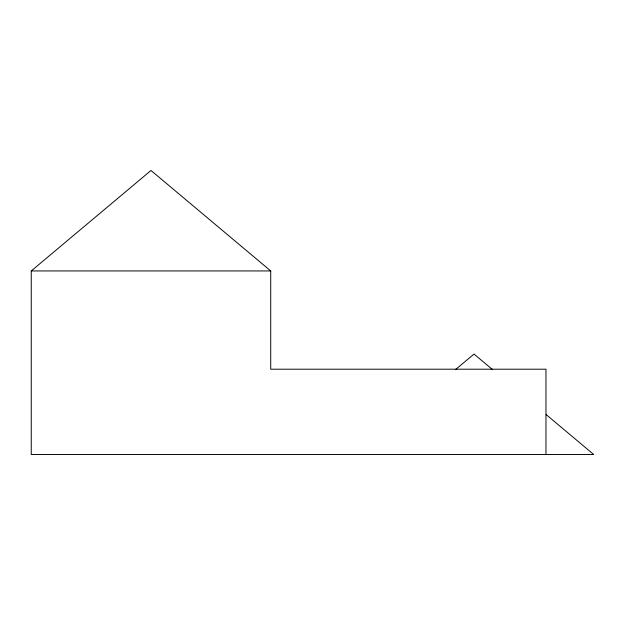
<?xml version="1.0" encoding="UTF-8"?>
<svg xmlns="http://www.w3.org/2000/svg" width="625" height="625" viewBox="0 0 625 625"><rect width="100%" height="100%" fill="white"/><g stroke="black" fill="none" stroke-linecap="round" stroke-linejoin="round"><path stroke-width="0.94" d="M546.156 414.594L593.75 454.531L31.25 454.531L31.25 270.938L150.984 170.469L270.719 270.938L270.719 369.203L545.969 369.203L545.969 454.531M455.422 369.664L474.016 354.062L492.609 369.664M31.25 270.938L270.719 270.938"/></g></svg>
